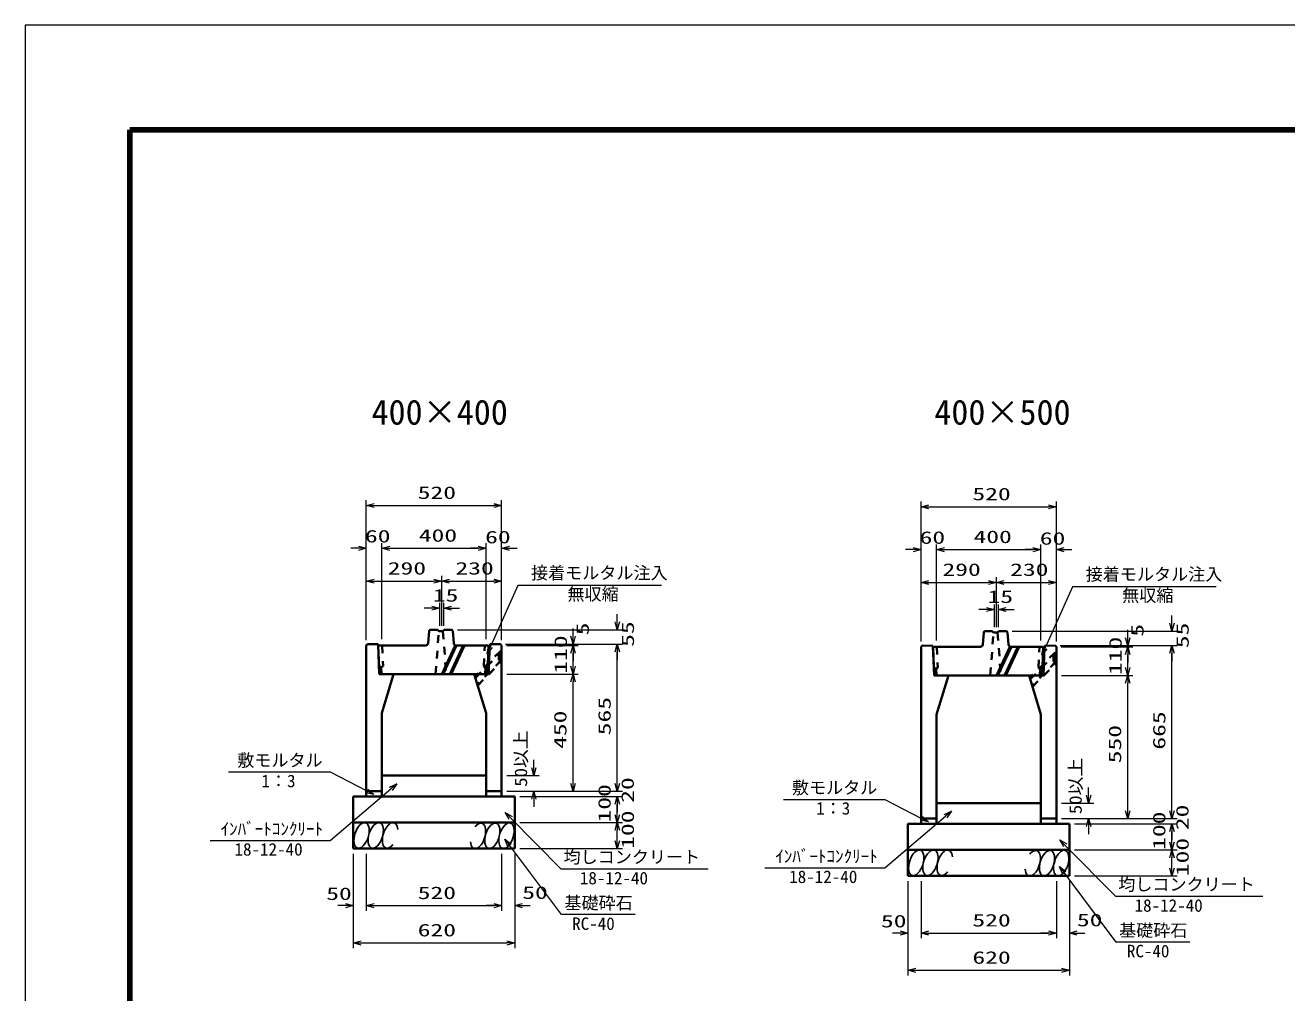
# Model space of a CAD drawing. Units: millimetres on the paper. Extents: x 0 to 841, y 0 to 594.
# Drawn here: x 0 to 242.3, y 408.2 to 594 of the extents above; entities that cross this region are included whole.
import ezdxf
from ezdxf.enums import TextEntityAlignment as Align

# ---------------------------------------------------------------- set-up
doc = ezdxf.new("R2010")
doc.units = ezdxf.units.MM
doc.linetypes.add('USER1', pattern=[3, 1.5, -1.5])
for name, color, linetype, lineweight in [('D-STR-DIM（寸法）', 7, 'Continuous', 13), ('D-STR-HTXT(均しCON-旗)', 7, 'Continuous', 13), ('D-STR-HTXT(基礎砕石-旗)', 7, 'Continuous', 13), ('D-STR-HTXT（旗上げ）', 7, 'Continuous', 13), ('D-STR-STRF(グリ)', 7, 'Continuous', 25), ('D-STR（構造物）', 1, 'Continuous', 35), ('D-TTL-LINE（区切線）', 7, 'Continuous', 18), ('D-TTL（外枠）', 2, 'Continuous', 140)]:
    doc.layers.add(name, color=color, linetype=linetype, lineweight=lineweight)
doc.layers.add('D-STR-TXT(文字)', color=7, linetype='Continuous')
doc.styles.add('ＭＳ ゴシック', font='')
doc.styles.get('ＭＳ ゴシック').set_extended_font_data('MS Gothic')

# ---------------------------------------------------------------- blocks, each defined once
blk = doc.blocks.new('_Open30')
at = {"color": 7, "linetype": 'Continuous', "lineweight": 13}
for p, q in [((-1, 0.2679), (0, 0)), ((0, 0), (-1, -0.2679)), ((0, 0), (-1, 0))]:
    blk.add_line(p, q, dxfattribs=at)

msp = doc.modelspace()

# ---------------------------------------------------------------- linework, layer by layer
at = {"layer": 'D-STR-DIM（寸法）'}
for p, q in [((65.516, 494.58), (65.516, 502.788)), ((67.016, 501.788), (90.016, 501.788)), ((91.516, 494.58), (91.516, 502.788)), ((172.066, 494.319), (172.066, 502.527)), ((198.066, 494.319), (198.066, 502.527)), ((173.566, 501.527), (196.566, 501.527)), ((65.516, 475.927), (65.516, 494.58)), ((68.516, 476.117), (68.516, 494.58)), ((68.516, 476.117), (68.516, 494.58)), ((88.516, 476.117), (88.516, 494.58)), ((88.516, 476.117), (88.516, 494.58)), ((91.516, 475.924), (91.516, 494.58)), ((64.016, 493.58), (62.516, 493.58)), ((70.016, 493.58), (71.516, 493.58)), ((70.016, 493.58), (87.016, 493.58)), ((87.016, 493.58), (85.516, 493.58)), ((93.016, 493.58), (94.516, 493.58)), ((170.566, 493.319), (169.066, 493.319)), ((172.066, 475.666), (172.066, 494.319)), ((175.066, 475.856), (175.066, 494.319)), ((175.066, 475.856), (175.066, 494.319)), ((176.566, 493.319), (178.066, 493.319)), ((176.566, 493.319), (193.566, 493.319)), ((193.566, 493.319), (192.066, 493.319)), ((195.066, 475.856), (195.066, 494.319)), ((195.066, 475.856), (195.066, 494.319)), ((198.066, 475.663), (198.066, 494.319)), ((199.566, 493.319), (201.066, 493.319)), ((65.516, 475.927), (65.516, 488.272)), ((67.016, 487.272), (78.51, 487.272)), ((80.01, 478.657), (80.01, 488.272)), ((80.01, 478.657), (80.01, 488.272)), ((81.51, 487.272), (90.016, 487.272)), ((91.516, 475.927), (91.516, 488.272)), ((172.066, 475.666), (172.066, 488.012)), ((186.56, 478.397), (186.56, 488.012)), ((186.56, 478.397), (186.56, 488.012)), ((198.066, 475.666), (198.066, 488.012)), ((173.566, 487.012), (185.06, 487.012)), ((188.06, 487.012), (196.566, 487.012)), ((79.616, 478.657), (79.616, 483.072)), ((80.404, 478.657), (80.404, 483.072)), ((186.166, 478.397), (186.166, 482.811)), ((186.954, 478.397), (186.954, 482.811)), ((78.116, 482.072), (76.616, 482.072)), ((81.904, 482.072), (83.404, 482.072)), ((113.719, 479.439), (113.719, 480.939)), ((184.666, 481.811), (183.166, 481.811)), ((188.454, 481.811), (189.954, 481.811)), ((220.268, 479.179), (220.268, 480.679)), ((83.016, 477.939), (114.719, 477.939)), ((105.221, 476.672), (105.221, 478.172)), ((189.565, 477.679), (221.268, 477.679)), ((211.77, 476.411), (211.77, 477.911)), ((92.266, 475.172), (106.221, 475.172)), ((92.266, 475.172), (114.719, 475.172)), ((93.266, 475.172), (114.719, 475.172)), ((92.462, 474.929), (106.221, 474.929)), ((92.514, 474.929), (106.221, 474.929)), ((105.221, 470.924), (105.221, 473.429)), ((105.221, 473.429), (105.221, 471.929)), ((113.719, 448.424), (113.719, 473.672)), ((113.719, 473.672), (113.719, 472.172)), ((198.816, 474.911), (221.268, 474.911)), ((198.816, 474.911), (212.77, 474.911)), ((199.011, 474.668), (212.77, 474.668)), ((199.064, 474.668), (212.77, 474.668)), ((199.816, 474.911), (221.268, 474.911)), ((211.77, 470.663), (211.77, 473.168)), ((211.77, 473.168), (211.77, 471.668)), ((220.268, 443.163), (220.268, 473.411)), ((220.268, 473.411), (220.268, 471.911)), ((92.516, 469.424), (106.221, 469.424)), ((92.516, 469.424), (106.221, 469.424)), ((105.221, 448.424), (105.221, 467.924)), ((199.066, 469.163), (212.77, 469.163)), ((199.066, 469.163), (212.77, 469.163)), ((211.77, 443.163), (211.77, 467.663)), ((97.705, 451.424), (97.705, 452.924)), ((92.516, 449.924), (98.705, 449.924)), ((113.719, 448.424), (113.719, 449.924)), ((92.516, 446.924), (114.719, 446.924)), ((92.516, 446.924), (106.221, 446.924)), ((92.516, 446.924), (114.719, 446.924)), ((92.516, 446.924), (98.705, 446.924)), ((95.016, 445.924), (114.719, 445.924)), ((95.016, 445.924), (114.719, 445.924)), ((204.255, 446.163), (204.255, 447.663)), ((97.705, 445.424), (97.705, 443.924)), ((113.719, 442.424), (113.719, 444.424)), ((113.719, 444.424), (113.719, 442.924)), ((199.066, 444.663), (205.255, 444.663)), ((220.268, 443.163), (220.268, 444.663)), ((199.066, 441.663), (221.268, 441.663)), ((199.066, 441.663), (212.77, 441.663)), ((199.066, 441.663), (221.268, 441.663)), ((199.066, 441.663), (205.255, 441.663)), ((95.016, 440.924), (114.719, 440.924)), ((95.016, 440.924), (114.719, 440.924)), ((113.719, 437.424), (113.719, 439.424)), ((201.566, 440.663), (221.268, 440.663)), ((201.566, 440.663), (221.268, 440.663)), ((204.255, 440.163), (204.255, 438.663)), ((220.268, 437.163), (220.268, 439.163)), ((220.268, 439.163), (220.268, 437.663)), ((63.016, 434.924), (63.016, 423.957)), ((63.016, 433.924), (63.016, 416.799)), ((65.516, 434.924), (65.516, 423.957)), ((65.516, 434.924), (65.516, 423.957)), ((91.516, 434.924), (91.516, 423.957)), ((91.516, 433.924), (91.516, 423.957)), ((94.016, 434.924), (94.016, 423.957)), ((94.016, 433.924), (94.016, 416.799)), ((95.016, 435.924), (114.719, 435.924)), ((201.566, 435.663), (221.268, 435.663)), ((201.566, 435.663), (221.268, 435.663)), ((220.268, 432.163), (220.268, 434.163)), ((169.566, 429.663), (169.566, 418.696)), ((172.066, 429.663), (172.066, 418.696)), ((172.066, 429.663), (172.066, 418.696)), ((198.066, 429.663), (198.066, 418.696)), ((200.566, 429.663), (200.566, 418.696)), ((201.566, 430.663), (221.268, 430.663)), ((169.566, 428.663), (169.566, 411.539)), ((198.066, 428.663), (198.066, 418.696)), ((200.566, 428.663), (200.566, 411.539)), ((61.516, 424.957), (60.016, 424.957)), ((67.016, 424.957), (90.016, 424.957)), ((67.016, 424.957), (68.516, 424.957)), ((90.016, 424.957), (88.516, 424.957)), ((95.516, 424.957), (97.016, 424.957)), ((168.066, 419.696), (166.566, 419.696)), ((173.566, 419.696), (196.566, 419.696)), ((173.566, 419.696), (175.066, 419.696)), ((196.566, 419.696), (195.066, 419.696)), ((202.066, 419.696), (203.566, 419.696)), ((64.516, 417.799), (92.516, 417.799)), ((171.066, 412.539), (199.066, 412.539))]:
    msp.add_line(p, q, dxfattribs=at)
at = {"layer": 'D-STR-HTXT(均しCON-旗)'}
for points in [[(39.077, 450.627), (58.558, 450.627), (65.601, 446.972)], [(35.523, 437.493), (58.558, 437.493), (70.215, 447.404)], [(145.627, 445.367), (165.107, 445.367), (172.15, 441.712)], [(131.164, 431.976), (102.956, 431.976), (93.233, 441.793)], [(142.073, 432.232), (165.107, 432.232), (176.764, 442.143)], [(237.713, 426.716), (209.506, 426.716), (199.783, 436.532)]]:
    msp.add_lwpolyline(points, dxfattribs=at)
at = {"layer": 'D-STR-HTXT(基礎砕石-旗)'}
for points in [[(117.138, 423.227), (103.034, 423.227), (93.03, 436.553)], [(223.687, 417.966), (209.583, 417.966), (199.58, 431.292)]]:
    msp.add_lwpolyline(points, dxfattribs=at)
at = {"layer": 'D-STR-HTXT（旗上げ）'}
for points in [[(122.237, 486.415), (94.616, 486.415), (89.349, 474.698)], [(228.787, 486.155), (201.166, 486.155), (195.899, 474.438)]]:
    msp.add_lwpolyline(points, dxfattribs=at)
at = {"layer": 'D-STR-STRF(グリ)'}
for centre, major_axis in [((64.611, 438.447), (0.79, 2.421)), ((67.332, 438.447), (0.79, 2.421)), ((92.442, 438.388), (-0.771, -2.427)), ((89.72, 438.366), (-0.771, -2.427)), ((171.16, 433.187), (0.79, 2.421)), ((173.881, 433.187), (0.79, 2.421)), ((196.27, 433.106), (-0.771, -2.427)), ((198.991, 433.127), (-0.771, -2.427))]:
    msp.add_ellipse(centre, major_axis=major_axis, ratio=0.5139, dxfattribs=at)
for centre, major_axis in [((70.073, 438.447), (0.79, 2.421)), ((86.98, 438.345), (-0.771, -2.427)), ((176.622, 433.187), (0.79, 2.421)), ((193.529, 433.084), (-0.771, -2.427))]:
    msp.add_ellipse(centre, major_axis=major_axis, ratio=0.5139, start_param=5.3575563, end_param=10.3750652, dxfattribs=at)
at = {"layer": 'D-STR（構造物）'}
for p, q in [((77.38, 475.336), (77.572, 477.643)), ((77.877, 477.918), (79.215, 477.891)), ((79.215, 477.891), (79.446, 477.637)), ((79.446, 477.637), (80.234, 477.637)), ((79.446, 477.637), (80.234, 477.637)), ((80.234, 477.637), (80.465, 477.891)), ((81.814, 477.918), (80.465, 477.891)), ((82.311, 475.336), (82.119, 477.643)), ((183.93, 475.076), (184.122, 477.382)), ((184.427, 477.657), (185.765, 477.63)), ((185.765, 477.63), (185.996, 477.376)), ((186.783, 477.376), (187.015, 477.63)), ((188.364, 477.657), (187.015, 477.63)), ((188.861, 475.076), (188.669, 477.382)), ((65.766, 475.172), (65.516, 474.927)), ((67.766, 475.132), (65.766, 475.172)), ((68.016, 469.424), (67.766, 475.132)), ((89.016, 469.424), (89.266, 475.132)), ((89.266, 475.132), (91.266, 475.172)), ((91.266, 475.172), (91.516, 474.927)), ((185.996, 477.376), (186.783, 477.376)), ((185.996, 477.376), (186.783, 477.376)), ((65.516, 474.927), (65.516, 446.924)), ((67.824, 474.774), (67.967, 474.924)), ((68.068, 469.424), (67.824, 474.774)), ((76.932, 474.924), (67.967, 474.924)), ((82.596, 474.924), (80.031, 469.424)), ((80.304, 469.424), (82.868, 474.924)), ((81.541, 469.424), (84.105, 474.924)), ((84.355, 474.924), (81.79, 469.424)), ((82.76, 474.924), (88.868, 474.924)), ((89.011, 474.774), (88.766, 469.424)), ((88.868, 474.924), (89.011, 474.774)), ((91.516, 474.924), (91.516, 446.924)), ((172.316, 474.911), (172.066, 474.666)), ((172.066, 474.666), (172.066, 441.663)), ((174.316, 474.871), (172.316, 474.911)), ((174.566, 469.163), (174.316, 474.871)), ((174.374, 474.513), (174.517, 474.663)), ((174.617, 469.163), (174.374, 474.513)), ((183.481, 474.663), (174.517, 474.663)), ((189.145, 474.663), (186.581, 469.163)), ((186.853, 469.163), (189.418, 474.663)), ((188.09, 469.163), (190.655, 474.663)), ((190.904, 474.663), (188.339, 469.163)), ((189.309, 474.663), (195.417, 474.663)), ((195.56, 474.513), (195.316, 469.163)), ((195.417, 474.663), (195.56, 474.513)), ((195.566, 469.163), (195.816, 474.871)), ((195.816, 474.871), (197.816, 474.911)), ((197.816, 474.911), (198.066, 474.666)), ((198.066, 474.663), (198.066, 441.663)), ((89.016, 469.424), (68.016, 469.424)), ((68.066, 469.424), (88.966, 469.424)), ((88.766, 469.424), (68.068, 469.424)), ((68.516, 461.924), (70.766, 469.424)), ((88.516, 461.924), (86.266, 469.424)), ((195.566, 469.163), (174.566, 469.163)), ((174.616, 469.163), (195.516, 469.163)), ((195.316, 469.163), (174.617, 469.163)), ((175.066, 461.663), (177.316, 469.163)), ((195.066, 461.663), (192.816, 469.163)), ((68.516, 461.924), (68.516, 446.924)), ((88.516, 461.924), (88.516, 446.924)), ((175.066, 461.663), (175.066, 441.663)), ((195.066, 461.663), (195.066, 441.663)), ((68.516, 449.924), (88.516, 449.924)), ((63.016, 445.924), (94.016, 445.924)), ((63.016, 445.924), (63.016, 435.924)), ((65.516, 446.924), (68.516, 446.924)), ((65.516, 446.924), (65.516, 445.924)), ((68.516, 446.924), (68.516, 445.924)), ((91.516, 446.924), (88.516, 446.924)), ((88.516, 446.924), (88.516, 445.924)), ((91.516, 446.924), (91.516, 445.924)), ((94.016, 445.924), (94.016, 435.924)), ((175.066, 444.663), (195.066, 444.663)), ((172.066, 441.663), (175.066, 441.663)), ((172.066, 441.663), (172.066, 440.663)), ((175.066, 441.663), (175.066, 440.663)), ((198.066, 441.663), (195.066, 441.663)), ((195.066, 441.663), (195.066, 440.663)), ((198.066, 441.663), (198.066, 440.663)), ((63.016, 440.924), (94.016, 440.924)), ((169.566, 440.663), (200.566, 440.663)), ((169.566, 440.663), (169.566, 430.663)), ((200.566, 440.663), (200.566, 430.663)), ((63.016, 435.924), (94.016, 435.924)), ((169.566, 435.663), (200.566, 435.663)), ((169.566, 430.663), (200.566, 430.663))]:
    msp.add_line(p, q, dxfattribs=at)
at = {"layer": 'D-STR（構造物）', "linetype": 'USER1'}
for p, q in [((78.825, 469.424), (79.446, 477.637)), ((80.234, 477.637), (80.856, 469.424)), ((185.374, 469.163), (185.996, 477.376)), ((186.783, 477.376), (187.405, 469.163)), ((68.575, 474.924), (68.744, 470.913)), ((91.266, 473.829), (86.403, 468.966)), ((86.484, 468.697), (91.441, 473.655)), ((88.09, 470.913), (88.26, 474.925)), ((90.941, 472.069), (90.941, 473.155)), ((91.441, 473.655), (91.194, 473.902)), ((91.441, 471.724), (91.441, 473.655)), ((175.125, 474.663), (175.293, 470.653)), ((197.816, 473.569), (192.953, 468.706)), ((193.033, 468.437), (197.991, 473.394)), ((194.64, 470.653), (194.81, 474.665)), ((197.491, 471.808), (197.491, 472.894)), ((197.991, 473.394), (197.743, 473.641)), ((197.991, 471.464), (197.991, 473.394)), ((68.402, 470.775), (68.002, 470.886)), ((68.744, 470.913), (68.402, 470.775)), ((68.462, 469.424), (68.402, 470.775)), ((91.441, 472.069), (86.85, 467.478)), ((86.924, 467.232), (91.441, 471.749)), ((88.432, 470.775), (88.09, 470.913)), ((88.371, 469.425), (88.432, 470.775)), ((88.832, 470.886), (88.432, 470.775)), ((91.441, 472.069), (90.941, 472.069)), ((91.194, 471.477), (91.441, 471.724)), ((174.951, 470.514), (174.551, 470.625)), ((175.293, 470.653), (174.951, 470.514)), ((175.012, 469.163), (174.951, 470.514)), ((197.991, 471.808), (193.399, 467.217)), ((193.473, 466.972), (197.991, 471.489)), ((194.982, 470.514), (194.64, 470.653)), ((194.921, 469.164), (194.982, 470.514)), ((195.382, 470.625), (194.982, 470.514)), ((197.991, 471.808), (197.491, 471.808)), ((197.743, 471.216), (197.991, 471.464))]:
    msp.add_line(p, q, dxfattribs=at)
at = {"layer": 'D-STR（構造物）'}
for centre, radius, start, end in [((77.871, 477.618), 0.3, 88.85387, 175.23651), ((81.82, 477.618), 0.3, 4.76373, 91.1481), ((184.421, 477.357), 0.3, 88.85387, 175.23651), ((188.37, 477.357), 0.3, 4.76373, 91.1481), ((76.932, 475.374), 0.45, 270, 355.23651), ((82.76, 475.374), 0.45, 184.76373, 269.99995), ((183.481, 475.113), 0.45, 270, 355.23651), ((189.309, 475.113), 0.45, 184.76373, 269.99995)]:
    msp.add_arc(centre, radius, start, end, dxfattribs=at)
at = {"layer": 'D-TTL-LINE（区切線）'}
for p, q in [((841, 594), (0, 594)), ((0, 594), (0, 0))]:
    msp.add_line(p, q, dxfattribs=at)
at = {"layer": 'D-TTL（外枠）'}
for p, q in [((820.9, 573.9), (20.1, 573.9)), ((20.1, 573.9), (20.1, 20.1))]:
    msp.add_line(p, q, dxfattribs=at)

# ---------------------------------------------------------------- block references
at = {"layer": 'D-STR-DIM（寸法）', "xscale": 1.5, "yscale": 1.5}
for p, rotation in [((65.516, 501.788), 180), ((172.066, 501.527), 180), ((68.516, 493.58), 180), ((68.516, 493.58), 180), ((91.516, 493.58), 180), ((175.066, 493.319), 180), ((175.066, 493.319), 180), ((198.066, 493.319), 180), ((65.516, 487.272), 180), ((80.01, 487.272), 180), ((172.066, 487.012), 180), ((186.56, 487.012), 180), ((80.404, 482.072), 180), ((186.954, 481.811), 180), ((113.719, 477.939), 270), ((220.268, 477.679), 270), ((105.221, 475.172), 270), ((113.719, 475.172), 90), ((113.719, 475.172), 90), ((211.77, 474.911), 270), ((105.221, 474.929), 90), ((105.221, 474.929), 90), ((211.77, 474.668), 90), ((211.77, 474.668), 90), ((220.268, 474.911), 90), ((220.268, 474.911), 90), ((105.221, 469.424), 270), ((211.77, 469.163), 270), ((105.221, 469.424), 90), ((211.77, 469.163), 90), ((97.705, 449.924), 270), ((105.221, 446.924), 270), ((113.719, 446.924), 270), ((113.719, 446.924), 270), ((97.705, 446.924), 90), ((113.719, 445.924), 90), ((113.719, 445.924), 90), ((204.255, 444.663), 270), ((113.719, 440.924), 270), ((204.255, 441.663), 90), ((211.77, 441.663), 270), ((220.268, 441.663), 270), ((220.268, 441.663), 270), ((113.719, 440.924), 90), ((220.268, 440.663), 90), ((220.268, 440.663), 90), ((113.719, 435.924), 270), ((220.268, 435.663), 270), ((220.268, 435.663), 90), ((220.268, 430.663), 270), ((65.516, 424.957), 180), ((65.516, 424.957), 180), ((94.016, 424.957), 180), ((172.066, 419.696), 180), ((172.066, 419.696), 180), ((200.566, 419.696), 180), ((63.016, 417.799), 180), ((169.566, 412.539), 180)]:
    msp.add_blockref('_Open30', p, dxfattribs=dict(at, rotation=rotation))
for p in [(91.516, 501.788), (198.066, 501.527), (65.516, 493.58), (88.516, 493.58), (88.516, 493.58), (172.066, 493.319), (195.066, 493.319), (195.066, 493.319), (80.01, 487.272), (91.516, 487.272), (186.56, 487.012), (198.066, 487.012), (79.616, 482.072), (186.166, 481.811), (63.016, 424.957), (91.516, 424.957), (91.516, 424.957), (169.566, 419.696), (198.066, 419.696), (198.066, 419.696), (94.016, 417.799), (200.566, 412.539)]:
    msp.add_blockref('_Open30', p, dxfattribs=at)
at = {"layer": 'D-STR-HTXT(均しCON-旗)', "xscale": 1.5, "yscale": 1.5}
for p, rotation in [((71.358, 448.375), 40.37163), ((66.932, 446.281), 332.57325), ((92.178, 442.859), 134.72505), ((173.482, 441.021), 332.57325), ((177.907, 443.115), 40.37163), ((198.727, 437.598), 134.72505)]:
    msp.add_blockref('_Open30', p, dxfattribs=dict(at, rotation=rotation))
at = {"layer": 'D-STR-HTXT(基礎砕石-旗)', "xscale": 1.5, "yscale": 1.5, "rotation": 126.89552}
for p in [(92.13, 437.752), (198.679, 432.492)]:
    msp.add_blockref('_Open30', p, dxfattribs=at)
at = {"layer": 'D-STR-HTXT（旗上げ）', "xscale": 1.5, "yscale": 1.5, "rotation": 245.79582}
for p in [(88.734, 473.33), (195.284, 473.07)]:
    msp.add_blockref('_Open30', p, dxfattribs=at)

# ---------------------------------------------------------------- texts
at = {"layer": 'D-STR-DIM（寸法）', "style": 'ＭＳ ゴシック', "width": 1.5}
for s, p in [('520', (75.391, 502.325)), ('520', (181.941, 502.065)), ('60', (65.252, 493.973)), ('400', (75.599, 494.117)), ('60', (88.336, 493.803)), ('60', (171.801, 493.713)), ('400', (182.149, 493.856)), ('60', (194.885, 493.542)), ('290', (69.638, 487.809)), ('230', (82.638, 487.809)), ('290', (176.188, 487.549)), ('230', (189.188, 487.549)), ('15', (78.297, 482.609)), ('15', (184.847, 482.349)), ('50', (57.818, 425.324)), ('520', (75.391, 425.494)), ('50', (95.468, 425.531)), ('50', (164.368, 420.063)), ('520', (181.941, 420.233)), ('50', (202.017, 420.271)), ('620', (75.391, 418.337)), ('620', (181.941, 413.076))]:
    msp.add_text(s, height=2.405, dxfattribs=at).set_placement(p, align=Align.BOTTOM_LEFT)
at = {"layer": 'D-STR-DIM（寸法）', "style": 'ＭＳ ゴシック'}
for s, width, p in [('5', 1.5, (108.985, 476.858)), ('55', 1.5, (117.659, 474.649)), ('5', 1.5, (215.534, 476.598)), ('55', 1.5, (224.208, 474.389)), ('110', 1.5, (104.777, 469.481)), ('110', 1.5, (211.327, 469.221)), ('565', 1.5, (113.181, 457.668)), ('450', 1.5, (104.683, 455.049)), ('665', 1.5, (219.731, 454.907)), ('50以上', 1.1, (97.123, 447.787)), ('550', 1.5, (211.233, 452.288)), ('50以上', 1.1, (203.673, 442.526)), ('20', 1.5, (117.633, 444.705)), ('100', 1.5, (113.181, 440.924)), ('20', 1.5, (224.183, 439.445)), ('100', 1.5, (117.654, 435.868)), ('100', 1.5, (219.731, 435.663)), ('100', 1.5, (224.203, 430.608))]:
    msp.add_text(s, height=2.405, rotation=90, dxfattribs=dict(at, width=width)).set_placement(p, align=Align.BOTTOM_LEFT)
at = {"layer": 'D-STR-HTXT(均しCON-旗)', "style": 'ＭＳ ゴシック'}
for s, p in [('敷モルタル', (40.727, 450.949)), ('1：3', (45.373, 446.976)), ('敷モルタル', (147.276, 445.688)), ('1：3', (151.922, 441.716)), ('ｲﾝﾊﾞｰﾄｺﾝｸﾘｰﾄ', (37.526, 437.777)), ('18-12-40', (40.194, 433.843)), ('均しコンクリート', (103.403, 432.387)), ('ｲﾝﾊﾞｰﾄｺﾝｸﾘｰﾄ', (144.075, 432.516)), ('18-12-40', (106.537, 428.325)), ('18-12-40', (146.743, 428.582)), ('均しコンクリート', (209.953, 427.126)), ('18-12-40', (213.087, 423.065))]:
    msp.add_text(s, height=2.405, dxfattribs=at).set_placement(p, align=Align.BOTTOM_LEFT)
at = {"layer": 'D-STR-HTXT(基礎砕石-旗)', "style": 'ＭＳ ゴシック'}
for s, p in [('基礎砕石', (103.57, 423.561)), ('RC-40', (105.058, 419.576)), ('基礎砕石', (210.119, 418.301)), ('RC-40', (211.607, 414.315))]:
    msp.add_text(s, height=2.405, dxfattribs=at).set_placement(p, align=Align.BOTTOM_LEFT)
at = {"layer": 'D-STR-HTXT（旗上げ）', "style": 'ＭＳ ゴシック'}
for s, p in [('接着モルタル注入', (97.154, 486.919)), ('接着モルタル注入', (203.704, 486.658)), ('無収縮', (104.158, 482.842)), ('無収縮', (210.707, 482.581))]:
    msp.add_text(s, height=2.405, dxfattribs=at).set_placement(p, align=Align.BOTTOM_LEFT)
at = {"layer": 'D-STR-TXT(文字)', "style": 'ＭＳ ゴシック'}
for s, p in [('400×400', (66.52, 515.861)), ('400×500', (174.618, 515.861))]:
    msp.add_text(s, height=4.811, dxfattribs=at).set_placement(p, align=Align.BOTTOM_LEFT)

doc.saveas('drawing.dxf')
